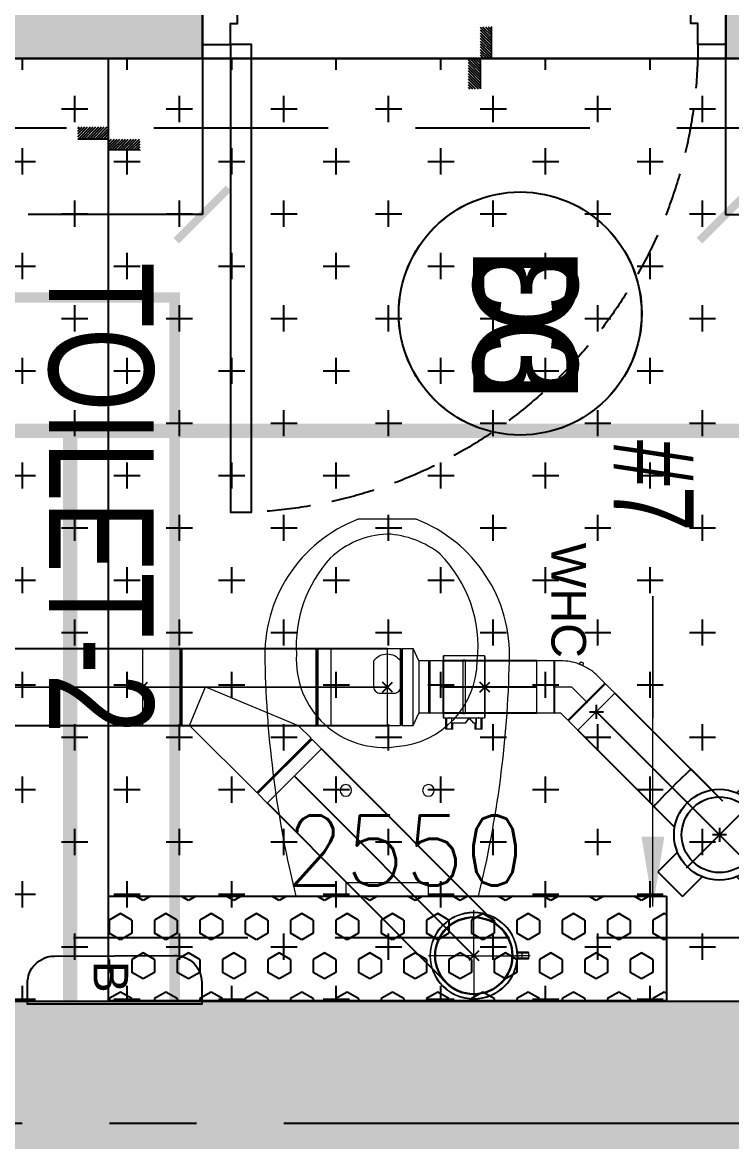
# Model space of a CAD drawing. Header units: millimetres. Extents: x -414464 to 1686, y -90036 to 108605.
# Drawn here: x -109863 to -108847, y -87336 to -85733 of the extents above; entities that cross this region are included whole.
import ezdxf
from ezdxf.enums import TextEntityAlignment as Align
from ezdxf.lldxf.tags import DXFTag

# ---------------------------------------------------------------- set-up
doc = ezdxf.new("R2010")
doc.units = ezdxf.units.MM
doc.header["$LTSCALE"] = 1000
doc.header["$MEASUREMENT"] = 0
for name, pattern in [('$1$AUDIT_D_120904163729-0', [0]), ('$36$HIDDEN', [0.375, 0.25, -0.125]), ('3BHK-A$1$AUDIT_D_120904163729-0', [0]), ('3BHK-A$1$HIDDEN', [0.375, 0.25, -0.125]), ('AUDIT_D_120904163729-0', [0]), ('T8(T9 IS SIMILAR) - DIMENSION & TEXTING$1$AUDIT_D_120904163729-0', [0]), ('T8(T9 IS SIMILAR) - DIMENSION & TEXTING$1$CENTERX2', [101.6, 63.5, -12.7, 12.7, -12.7]), ('T8(T9 IS SIMILAR) - DIMENSION & TEXTING$1$HIDDEN', [0.375, 0.25, -0.125]), ('T8(T9 IS SIMILAR)$1$$0$HIDDEN', [0.375, 0.25, -0.125]), ('T8_REFUGE COLUMNS$1$CENTER2', [1.125, 0.75, -0.125, 0.125, -0.125])]:
    doc.linetypes.add(name, pattern=pattern)
doc.layers.get('0').update_dxf_attribs({"linetype": 'AUDIT_D_120904163729-0'})
for name, color, linetype in [('$0$A-HATCH -160', 251, '$1$AUDIT_D_120904163729-0'), ('$21$A-DIMENSIONS', 2, '$36$HIDDEN'), ('3BHK-A$1$A-DOOR-FULL', 2, 'Continuous'), ('3BHK-A$1$A-HATCH -160', 251, '3BHK-A$1$AUDIT_D_120904163729-0'), ('3BHK-A$1$a-tile drop', 3, 'Continuous'), ('3BHK-A$1$A-TOI SUNK 50MM', 8, 'Continuous'), ('3BHK-A$1$a-window-no', 125, 'Continuous'), ('3BHK-A$1$APT PLANS-typ$0$TILEDROP', 3, 'Continuous'), ('3BHK-A$1$ELEV.', 5, 'Continuous'), ('3BHK-A$1$LEDGE WALL', 5, 'Continuous'), ('a-rcc', 3, 'Continuous'), ('T8(T9 IS SIMILAR) - DIMENSION & TEXTING$1$A-DIMENSIONS', 2, 'T8(T9 IS SIMILAR) - DIMENSION & TEXTING$1$HIDDEN'), ('T8(T9 IS SIMILAR) - DIMENSION & TEXTING$1$A-PLUMBING', 7, 'T8(T9 IS SIMILAR) - DIMENSION & TEXTING$1$AUDIT_D_120904163729-0'), ('T8(T9 IS SIMILAR) - DIMENSION & TEXTING$1$a-window-no', 125, 'Continuous'), ('T8(T9 IS SIMILAR) - DIMENSION & TEXTING$1$pl-110 dia soil pipe', 1, 'Continuous'), ('T8(T9 IS SIMILAR) - DIMENSION & TEXTING$1$pl-110 dia soil pipe1', 1, 'Continuous'), ('T8(T9 IS SIMILAR) - DIMENSION & TEXTING$1$pl-75 dia waste pipe', 3, 'Continuous'), ('T8(T9 IS SIMILAR) - DIMENSION & TEXTING$1$pl-75 dia waste pipe1', 3, 'Continuous'), ('T8(T9 IS SIMILAR) - DIMENSION & TEXTING$1$PL-FITTINGS', 5, 'Continuous'), ('T8(T9 IS SIMILAR) - DIMENSION & TEXTING$1$U-TI-75MM WASTE WATER PIPE', 3, 'Continuous'), ('T8(T9 IS SIMILAR) - DIMENSION & TEXTING$1$U-TI-TEXT', 7, 'Continuous'), ('T8(T9 IS SIMILAR) - DIMENSION & TEXTING$1$U-TI-WS', 5, 'Continuous'), ('T8(T9 IS SIMILAR)$1$$6$a-beam 2', 50, 'Continuous'), ('T8(T9 IS SIMILAR)$1$S-BEAM', 20, 'T8(T9 IS SIMILAR)$1$$0$HIDDEN'), ('T8_REFUGE COLUMNS$1$A-CENTERLINE', 193, 'T8_REFUGE COLUMNS$1$CENTER2'), ('T8_REFUGE COLUMNS$1$A-RCC COLS', 3, 'Continuous'), ('T8_TYPICAL COLUMNS$1$A-RCC COLS', 3, 'Continuous')]:
    doc.layers.add(name, color=color, linetype=linetype)
for name, color, linetype, lineweight in [('3BHK-A$1$a-TOI-fixtures', 251, 'Continuous', 0), ('3BHK-A$1$A-WALL- 160', 6, 'Continuous', 30), ('T8(T9 IS SIMILAR) - DIMENSION & TEXTING$1$a-Text', 4, 'Continuous', 0), ('T8(T9 IS SIMILAR) - DIMENSION & TEXTING$1$R0-18-10-2014-T1-1st Podium Floor Plan$0$Text', 2, 'Continuous', 0), ('T8(T9 IS SIMILAR) - DIMENSION & TEXTING$1$U-TI-FIXTURE', 161, 'Continuous', 25), ('T8(T9 IS SIMILAR) - DIMENSION & TEXTING$1$U-TI-WS-HOT', 1, 'T8(T9 IS SIMILAR) - DIMENSION & TEXTING$1$DASHDOT', 30), ('T8(T9 IS SIMILAR)$1$D&W', 8, 'Continuous', 25)]:
    doc.layers.add(name, color=color, linetype=linetype, lineweight=lineweight)
doc.layers.add('T8(T9 IS SIMILAR) - DIMENSION & TEXTING$1$GEB-BEZUG', color=2, linetype='Continuous', lineweight=25, true_color=0xffff00)
doc.layers.add('T8_REFUGE COLUMNS$1$COL-HATCH', color=7, linetype='Continuous', lineweight=25, true_color=0xa3a3a3)
doc.styles.add('3BHK-A$1$LODHA STANDERD', font='sanss___.ttf')
doc.styles.add('T8(T9 IS SIMILAR) - DIMENSION & TEXTING$1$arial', font='sanss___.ttf')
doc.styles.add('T8(T9 IS SIMILAR) - DIMENSION & TEXTING$1$ARIAL ARROW', font='swisscl.ttf')
doc.styles.add('T8(T9 IS SIMILAR) - DIMENSION & TEXTING$1$LODHA STANDERD', font='sanss___.ttf')
doc.styles.add('T8(T9 IS SIMILAR) - DIMENSION & TEXTING$1$Romans 1', font='romans.shx', dxfattribs={"height": 100})
doc.styles.add('T8(T9 IS SIMILAR) - DIMENSION & TEXTING$1$Tahoma', font='tahoma.ttf')
tags = doc.linetypes.add('T8(T9 IS SIMILAR) - DIMENSION & TEXTING$1$DASHDOT', pattern=[1, 0.5, -0.25, 0, -0.25]).pattern_tags.tags
tags[10:11] = [DXFTag(74, 4), DXFTag(75, 0), DXFTag(340, '0'), DXFTag(46, 1.0), DXFTag(50, 0.0), DXFTag(44, 0.0), DXFTag(45, 0.0)]
tags[8:9] = [DXFTag(74, 4), DXFTag(75, 0), DXFTag(340, '0'), DXFTag(46, 1.0), DXFTag(50, 0.0), DXFTag(44, 0.0), DXFTag(45, 0.0)]
tags[6:7] = [DXFTag(74, 4), DXFTag(75, 0), DXFTag(340, '0'), DXFTag(46, 1.0), DXFTag(50, 0.0), DXFTag(44, 0.0), DXFTag(45, 0.0)]
tags[4:5] = [DXFTag(74, 4), DXFTag(75, 0), DXFTag(340, '0'), DXFTag(46, 1.0), DXFTag(50, 0.0), DXFTag(44, 0.0), DXFTag(45, 0.0)]
doc.dimstyles.new('T8(T9 IS SIMILAR) - DIMENSION & TEXTING$1$ALPINE S', dxfattribs={"dimscale": 0, "dimtxt": 100, "dimasz": 75, "dimexe": 0, "dimexo": 0, "dimgap": 75, "dimtad": 1, "dimdec": 0, "dimzin": 0, "dimdsep": 46, "dimtxsty": 'T8(T9 IS SIMILAR) - DIMENSION & TEXTING$1$Romans 1', "dimblk": 'T8(T9 IS SIMILAR) - DIMENSION & TEXTING$1$_ArchTick', "dimcen": 0.09, "dimclrd": 256, "dimclre": 256, "dimclrt": 7, "dimadec": 0, "dimazin": 0, "dimtfac": 1, "dimtdec": 0, "dimtofl": 0, "dimtmove": 1, "dimatfit": 0, "dimldrblk": 'T8(T9 IS SIMILAR) - DIMENSION & TEXTING$1$_Open90', "dimfxl": 1, "dimtolj": 1, "dimtzin": 0, "dimarcsym": 0})
doc.dimstyles.new('T8(T9 IS SIMILAR) - DIMENSION & TEXTING$1$SAMATA STD', dxfattribs={"dimtxt": 100, "dimasz": 50, "dimexe": 50, "dimexo": 50, "dimgap": 10, "dimtad": 0, "dimdec": 0, "dimrnd": 5, "dimzin": 0, "dimdsep": 46, "dimtxsty": 'T8(T9 IS SIMILAR) - DIMENSION & TEXTING$1$Tahoma', "dimblk": 'T8(T9 IS SIMILAR) - DIMENSION & TEXTING$1$_Origin2', "dimcen": -50, "dimdle": 50, "dimclrd": 7, "dimclre": 7, "dimclrt": 7, "dimadec": 0, "dimazin": 0, "dimtfac": 1, "dimtdec": 0, "dimtmove": 1, "dimatfit": 3, "dimfxl": 150, "dimtfill": 1, "dimtolj": 1, "dimtzin": 0, "dimlwd": -1, "dimlwe": -1, "dimarcsym": 0})

# ---------------------------------------------------------------- blocks, each defined once
blk = doc.blocks.new('T8_REFUGE COLUMNS')
at = {"layer": 'T8_REFUGE COLUMNS$1$COL-HATCH', "linetype": 'ByBlock'}
h = blk.add_hatch(color=256, dxfattribs=at)
h.dxf.hatch_style = 1
h.paths.add_polyline_path([(1227712.1, -5718799.9), (1227362.1, -5718799.9), (1227362.1, -5709299.9), (1227712.1, -5709299.9)])
at = {"layer": 'T8_REFUGE COLUMNS$1$A-CENTERLINE'}
blk.add_line((1227537.1, -5720797.2), (1227537.1, -5702690.8), dxfattribs=at)
at = {"layer": 'T8_REFUGE COLUMNS$1$A-RCC COLS', "linetype": 'ByBlock'}
blk.add_lwpolyline([(1227712.1, -5718799.9), (1227362.1, -5718799.9), (1227362.1, -5709299.9), (1227712.1, -5709299.9)], close=True, dxfattribs=at)
blk = doc.blocks.new('T8_TYPICAL COLUMNS')
at = {"layer": 'T8_TYPICAL COLUMNS$1$A-RCC COLS', "linetype": 'ByBlock'}
blk.add_blockref('T8_REFUGE COLUMNS', (0, 0), dxfattribs=at)
blk = doc.blocks.new('*U2752')
for points in [[(-710, 0), (-670, 0), (-670, 30), (-660, 30), (-660, 80), (-710, 80)], [(40, 0), (0, 0), (0, 30), (-10, 30), (-10, 80), (40, 80)], [(0, 0), (0, -670), (-30, -670), (-30, 0)]]:
    blk.add_lwpolyline(points, close=True)
at = {"color": 0, "linetype": 'ByBlock', "ltscale": 0.25}
blk.add_arc((1, 0.4), 671, 180.0347, 267.627, dxfattribs=at)
blk = doc.blocks.new('3BHK-A$1$WINDOW TAG')
at = {"layer": '3BHK-A$1$a-window-no'}
blk.add_circle((0, 0), 174.1, dxfattribs=at)
at = {"layer": '3BHK-A$1$a-window-no', "style": '3BHK-A$1$LODHA STANDERD'}
blk.add_attdef('WINDOW', text='', height=150, dxfattribs=at).set_placement((11.3, 2.8), align=Align.MIDDLE_CENTER)
blk = doc.blocks.new('3BHK-A$1$EWC 1-flat-3')
at = {"layer": '3BHK-A$1$a-TOI-fixtures', "ltscale": 1.5}
blk.add_line((130.9, 0), (-130.9, 0), dxfattribs=at)
for points in [[(-130.9, 0, -0.055103), (-175.3, 336.2, -0.321827), (-41.6, 540), (41.6, 540, -0.321827), (175.3, 336.2, -0.055103), (130.9, 0, -27.681239)], [(-13.2, 214.3, -0.391448), (-129.3, 337.7, -0.224585), (-76.1, 489.9, -0.160675), (0, 518.7, -0.183016), (81.6, 484.1, -0.201424), (130, 346.4, -0.474507), (-13.2, 214.3, -2.927417)], [(-9.5, 290.2), (9.5, 290.2, 0.414214), (18.9, 299.7), (18.9, 337.6, 0.5), (-18.9, 337.6), (-18.9, 299.7, 0.414214), (-9.5, 290.2, 0.530498)]]:
    blk.add_lwpolyline(points, format="xyb", dxfattribs=at)
at = {"layer": '3BHK-A$1$a-TOI-fixtures'}
blk.add_lwpolyline([(-59.2, 0), (-59.2, 18.9), (59.2, 18.9), (59.2, 0)], close=True, dxfattribs=at)
at = {"layer": '3BHK-A$1$a-TOI-fixtures', "ltscale": 1.5}
for centre in [(-59.2, 151.6), (59.2, 151.6)]:
    blk.add_circle(centre, 8.31, dxfattribs=at)
blk = doc.blocks.new('3BHK-A$1$TILE DROP -x')
at = {"layer": '3BHK-A$1$APT PLANS-typ$0$TILEDROP'}
h = blk.add_hatch(dxfattribs=at)
h.set_pattern_fill('ACET-2D-ANSI31', color=8, scale=90, angle=90, style=0)
h.set_pattern_definition([(135, (-851695.914, 5365039.183), (-7.954951288, -7.954951288), [])])
h.paths.add_polyline_path([(-58323.9, -19205.9), (-58323.9, -19023.7), (-58261.5, -19023.7), (-58261.5, -19205.9)])
edge = h.paths.add_edge_path()
edge.add_line((-58323.9, -19381.2), (-58393.7, -19381.2))
edge.add_line((-58323.9, -19205.9), (-58323.9, -19381.2))
edge.add_line((-58393.1, -19205.9), (-58323.9, -19205.9))
edge.add_line((-58393.1, -19381.2), (-58393.1, -19205.9))
at = {"layer": '3BHK-A$1$APT PLANS-typ$0$TILEDROP', "color": 1}
blk.add_line((-58153.9, -19205.9), (-58434, -19205.9), dxfattribs=at)
at = {"layer": '3BHK-A$1$APT PLANS-typ$0$TILEDROP', "color": 20, "const_width": 10}
for points in [[(-58261.5, -19205.9), (-58261.5, -19023.7)], [(-58323.9, -19381.2), (-58323.9, -19205.9)], [(-58323.9, -19205.9), (-58261.5, -19205.9)]]:
    blk.add_lwpolyline(points, dxfattribs=at)
blk = doc.blocks.new('3BHK-A')
at = {"layer": '3BHK-A$1$A-HATCH -160', "linetype": 'ByBlock'}
h = blk.add_hatch(dxfattribs=at)
h.set_pattern_fill('ZIGZAG', color=256, scale=250)
h.set_pattern_definition([(9e-15, (1e-08, 0), (31.25, 31.25), [31.25, -31.25]), (90, (31.25, 0), (-31.25, 31.25), [31.25, -31.25])])
h.paths.add_polyline_path([(1185182.8, -5714749.5), (1186532.7, -5714749.5), (1186532.7, -5714149.5), (1186632.7, -5714149.5), (1186632.7, -5714749.5), (1188712.7, -5714749.5), (1188712.7, -5714049.5), (1189032.5, -5714049.5), (1189032.5, -5714149.5), (1188812.7, -5714149.5), (1188812.7, -5715449.5), (1189032.5, -5715449.5), (1189032.5, -5715549.5), (1188712.7, -5715549.5), (1188712.7, -5714849.5), (1186632.7, -5714849.5), (1186632.7, -5715664.5), (1186532.7, -5715664.5), (1186532.7, -5714849.5), (1185182.8, -5714849.5)])
h.paths.add_polyline_path([(1185182.8, -5713249.5), (1185782.7, -5713249.5), (1185782.7, -5713149.5), (1185182.8, -5713149.5)])
h.paths.add_polyline_path([(1186532.7, -5710699.5), (1186632.7, -5710699.5), (1186632.7, -5713249.5), (1186532.7, -5713249.5)])
h.paths.add_polyline_path([(1186532.7, -5717399.5), (1186632.7, -5717399.5), (1186632.7, -5716414.5), (1186532.7, -5716414.5)])
h.paths.add_polyline_path([(1194902.2, -5715375), (1194082.3, -5715375), (1194082.3, -5715475), (1194902.2, -5715475)])
h.paths.add_polyline_path([(1195782.2, -5715375), (1196682.2, -5715375), (1196682.2, -5715475), (1195782.2, -5715475)])
h.paths.add_polyline_path([(1194132.5, -5714149.9), (1196532.4, -5714149.9), (1196532.4, -5714049.9), (1194132.5, -5714049.9)])
h.paths.add_polyline_path([(1197432.4, -5711800.2), (1197532.4, -5711800.2), (1197532.4, -5714149.9), (1197432.4, -5714149.9)])
h.paths.add_polyline_path([(1198282.4, -5714149.9), (1198958.7, -5714149.9), (1198958.7, -5714049.9), (1198282.4, -5714049.9)])
h.paths.add_polyline_path([(1196871.9, -5720208.6), (1196082.2, -5720209.7), (1196082.3, -5720109.7), (1196082.2, -5720109.7), (1196182.2, -5720109.7), (1196871.9, -5720108.6)])
h.paths.add_polyline_path([(1193397.2, -5709939.9), (1193882.3, -5709939.6), (1193882.3, -5710040.1), (1193397.3, -5710040.1)])
h.paths.add_polyline_path([(1186632.7, -5708554.7), (1187192.3, -5708554.8), (1187192.3, -5708654.7), (1186632.7, -5708654.7)])
h.paths.add_polyline_path([(1194182.3, -5715724), (1194082.3, -5715724), (1194082.3, -5715474), (1194182.3, -5715474)])
at = {"layer": '3BHK-A$1$A-TOI SUNK 50MM'}
h = blk.add_hatch(dxfattribs=at)
h.set_pattern_fill('CROSS', color=256, scale=300, style=0)
h.set_pattern_definition([(9e-15, (-0.65, 1286.84), (75, 75), [37.5, -112.5]), (90, (18.1, 1268.09), (-75, 75), [37.5, -112.5])])
h.paths.add_polyline_path([(1186532.7, -5713148.5), (1185182.4, -5713148.5), (1185182.4, -5710698.5), (1186532.7, -5710698.5)])
h.paths.add_polyline_path([(1185182.4, -5714848.6), (1186532.7, -5714848.6), (1186532.7, -5717398.5), (1185182.4, -5717398.5)])
at = {"layer": '3BHK-A$1$LEDGE WALL'}
h = blk.add_hatch(dxfattribs=at)
h.set_pattern_fill('HEX', color=8, scale=150, angle=180)
h.set_pattern_definition([(180, (1e-08, -100), (-4e-15, -32.47595264), [18.75, -37.5]), (300, (1e-08, -100), (28.125, 16.23797632), [18.75, -37.5]), (240, (-18.75, -100), (28.125, -16.23797632), [18.75, -37.5])])
h.paths.add_polyline_path([(1185332.8, -5715748.5), (1185182.8, -5715748.5), (1185182.8, -5716548.5), (1185332.8, -5716548.5)])
at = {"layer": '3BHK-A$1$A-TOI SUNK 50MM'}
blk.add_line((1186532.7, -5716413.5, 0), (1186532.7, -5715663.5, 0), dxfattribs=at)
at = {"layer": '3BHK-A$1$A-TOI SUNK 50MM', "elevation": 0}
blk.add_lwpolyline([(1185182.4, -5714848.6), (1186532.7, -5714848.6), (1186532.7, -5717398.5), (1185182.4, -5717398.5)], close=True, dxfattribs=at)
at = {"layer": '3BHK-A$1$A-WALL- 160', "linetype": 'ByBlock'}
for p, q in [((1186532.7, -5714848.5, 0), (1186532.7, -5715663.5, 0)), ((1186632.7, -5715663.5, 0), (1186532.7, -5715663.5, 0)), ((1186632.7, -5716413.5, 0), (1186532.7, -5716413.5, 0)), ((1186532.7, -5716413.5, 0), (1186532.7, -5717398.5, 0))]:
    blk.add_line(p, q, dxfattribs=at)
at = {"layer": '3BHK-A$1$ELEV.'}
blk.add_line((1185182.4, -5716548.5, 0), (1186532.7, -5716548.5, 0), dxfattribs=at)
at = {"layer": '3BHK-A$1$LEDGE WALL', "elevation": 0}
blk.add_lwpolyline([(1185332.8, -5715748.5), (1185182.8, -5715748.5), (1185182.8, -5716548.5), (1185332.8, -5716548.5)], close=True, dxfattribs=at)
at = {"layer": '3BHK-A$1$A-DOOR-FULL', "linetype": '3BHK-A$1$HIDDEN', "rotation": 270}
blk.add_blockref('*U2752', (1186552.7, -5716373.5, 0), dxfattribs=at)
at = {"layer": '3BHK-A$1$a-tile drop', "xscale": -0.25, "yscale": 0.25, "zscale": 0.25, "rotation": 270}
blk.add_blockref('3BHK-A$1$TILE DROP -x', (1191334.2, -5701434, 0), dxfattribs=at)
at = {"layer": '3BHK-A$1$a-tile drop', "xscale": -0.25, "yscale": 0.25, "zscale": 0.25}
blk.add_blockref('3BHK-A$1$TILE DROP -x', (1171836.5, -5711747.1, 0), dxfattribs=at)
at = {"layer": '3BHK-A$1$a-TOI-fixtures', "extrusion": (0, 0, -1), "xscale": -0.9999999999999998, "zscale": -0.9999999999999998, "rotation": 90}
blk.add_blockref('3BHK-A$1$EWC 1-flat-3', (-1185332.8, -5716149, 0), dxfattribs=at)
at = {"layer": '3BHK-A$1$a-window-no'}
ref = blk.add_blockref('3BHK-A$1$WINDOW TAG', (1186167.5, -5715958.1, 0), dxfattribs=dict(at, xscale=-1))
ref.add_attrib('WINDOW', 'D3', dxfattribs={"height": 150, "style": '3BHK-A$1$LODHA STANDERD', "width": 0.8}).set_placement((1186148.1, -5715950.6, 0), align=Align.MIDDLE_CENTER)
blk = doc.blocks.new('T8(T9 IS SIMILAR) - DIMENSION & TEXTING$1$WINDOW TAG')
at = {"layer": 'T8(T9 IS SIMILAR) - DIMENSION & TEXTING$1$a-window-no'}
blk.add_circle((0, 0), 174.1, dxfattribs=at)
at = {"layer": 'T8(T9 IS SIMILAR) - DIMENSION & TEXTING$1$a-window-no', "style": 'T8(T9 IS SIMILAR) - DIMENSION & TEXTING$1$LODHA STANDERD'}
blk.add_attdef('WINDOW', text='', height=150, dxfattribs=at).set_placement((11.3, 2.8), align=Align.MIDDLE_CENTER)
blk = doc.blocks.new('T8(T9 IS SIMILAR) - DIMENSION & TEXTING$1$_ArchTick')
at = {"color": 0, "linetype": 'ByBlock', "const_width": 0.15}
blk.add_lwpolyline([(-0.5, -0.5), (0.5, 0.5)], dxfattribs=at)
blk = doc.blocks.new('*D1454')
at = {"layer": 'T8(T9 IS SIMILAR) - DIMENSION & TEXTING$1$A-DIMENSIONS', "linetype": 'T8(T9 IS SIMILAR) - DIMENSION & TEXTING$1$HIDDEN', "lineweight": -2, "transparency": 16777216}
for p, q in [((1226011.9, -5714848.7), (1226235.3, -5714848.7)), ((1226011.9, -5715663.7), (1226235.3, -5715663.7))]:
    blk.add_line(p, q, dxfattribs=at)
at = {"layer": 'T8(T9 IS SIMILAR) - DIMENSION & TEXTING$1$A-DIMENSIONS', "lineweight": -2, "transparency": 16777216}
blk.add_line((1226235.3, -5715663.7), (1226235.3, -5714848.7), dxfattribs=at)
at = {"layer": 'T8(T9 IS SIMILAR) - DIMENSION & TEXTING$1$A-DIMENSIONS', "linetype": 'ByBlock', "lineweight": -2, "transparency": 16777216, "xscale": 75, "yscale": 75, "zscale": 75}
for p, rotation in [((1226235.3, -5714848.7), 90), ((1226235.3, -5715663.7), 270)]:
    blk.add_blockref('T8(T9 IS SIMILAR) - DIMENSION & TEXTING$1$_ArchTick', p, dxfattribs=dict(at, rotation=rotation))
at = {"layer": 'T8(T9 IS SIMILAR) - DIMENSION & TEXTING$1$A-DIMENSIONS', "color": 7, "linetype": 'ByBlock', "transparency": 16777216, "insert": (1226110.3, -5715256.2), "char_height": 100, "attachment_point": 5, "rotation": 90, "style": 'T8(T9 IS SIMILAR) - DIMENSION & TEXTING$1$Romans 1'}
blk.add_mtext('\\A1;815', dxfattribs=at)
blk = doc.blocks.new('T8(T9 IS SIMILAR) - DIMENSION & TEXTING$1$_Open90')
at = {"color": 0, "linetype": 'ByBlock', "lineweight": -2}
for p, q in [((-0.5, 0.5), (0, 0)), ((0, 0), (-1, 0)), ((0, 0), (-0.5, -0.5))]:
    blk.add_line(p, q, dxfattribs=at)
blk = doc.blocks.new('*D1456')
at = {"layer": 'T8(T9 IS SIMILAR) - DIMENSION & TEXTING$1$A-DIMENSIONS', "linetype": 'T8(T9 IS SIMILAR) - DIMENSION & TEXTING$1$HIDDEN', "lineweight": -2, "transparency": 16777216}
for p, q in [((1227016, -5714848.7), (1227271.4, -5714848.7)), ((1227061.8, -5717398.7), (1227271.4, -5717398.7))]:
    blk.add_line(p, q, dxfattribs=at)
at = {"layer": 'T8(T9 IS SIMILAR) - DIMENSION & TEXTING$1$A-DIMENSIONS', "lineweight": -2, "transparency": 16777216}
blk.add_line((1227271.4, -5714848.7), (1227271.4, -5717398.7), dxfattribs=at)
at = {"layer": 'T8(T9 IS SIMILAR) - DIMENSION & TEXTING$1$A-DIMENSIONS', "linetype": 'ByBlock', "lineweight": -2, "transparency": 16777216, "xscale": 75, "yscale": 75, "zscale": 75}
for p, rotation in [((1227271.4, -5714848.7), 90), ((1227271.4, -5717398.7), 270)]:
    blk.add_blockref('T8(T9 IS SIMILAR) - DIMENSION & TEXTING$1$_ArchTick', p, dxfattribs=dict(at, rotation=rotation))
at = {"layer": 'T8(T9 IS SIMILAR) - DIMENSION & TEXTING$1$A-DIMENSIONS', "color": 7, "linetype": 'ByBlock', "transparency": 16777216, "insert": (1227146.4, -5716123.7), "char_height": 100, "attachment_point": 5, "rotation": 90, "style": 'T8(T9 IS SIMILAR) - DIMENSION & TEXTING$1$Romans 1'}
blk.add_mtext('\\A1;2550', dxfattribs=at)
blk = doc.blocks.new('*D1459')
at = {"layer": 'T8(T9 IS SIMILAR) - DIMENSION & TEXTING$1$A-DIMENSIONS', "linetype": 'T8(T9 IS SIMILAR) - DIMENSION & TEXTING$1$HIDDEN', "lineweight": -2, "transparency": 16777216}
for p, q in [((1226011.9, -5716413.7), (1226235.3, -5716413.7)), ((1226011.9, -5717398.7), (1226235.3, -5717398.7))]:
    blk.add_line(p, q, dxfattribs=at)
at = {"layer": 'T8(T9 IS SIMILAR) - DIMENSION & TEXTING$1$A-DIMENSIONS', "lineweight": -2, "transparency": 16777216}
blk.add_line((1226235.3, -5716413.7), (1226235.3, -5717398.7), dxfattribs=at)
at = {"layer": 'T8(T9 IS SIMILAR) - DIMENSION & TEXTING$1$A-DIMENSIONS', "linetype": 'ByBlock', "lineweight": -2, "transparency": 16777216, "xscale": 75, "yscale": 75, "zscale": 75}
for p, rotation in [((1226235.3, -5716413.7), 90), ((1226235.3, -5717398.7), 270)]:
    blk.add_blockref('T8(T9 IS SIMILAR) - DIMENSION & TEXTING$1$_ArchTick', p, dxfattribs=dict(at, rotation=rotation))
at = {"layer": 'T8(T9 IS SIMILAR) - DIMENSION & TEXTING$1$A-DIMENSIONS', "color": 7, "linetype": 'ByBlock', "transparency": 16777216, "insert": (1226110.3, -5716906.2), "char_height": 100, "attachment_point": 5, "rotation": 90, "style": 'T8(T9 IS SIMILAR) - DIMENSION & TEXTING$1$Romans 1'}
blk.add_mtext('\\A1;985', dxfattribs=at)
blk = doc.blocks.new('T8(T9 IS SIMILAR) - DIMENSION & TEXTING$1$Einfügepunkt')
at = {"layer": 'T8(T9 IS SIMILAR) - DIMENSION & TEXTING$1$GEB-BEZUG'}
for p, q in [((-7.1, -7.1), (7.1, 7.1)), ((-7.1, 7.1), (7.1, -7.1))]:
    blk.add_line(p, q, dxfattribs=at)
blk = doc.blocks.new('T8(T9 IS SIMILAR) - DIMENSION & TEXTING$1$388.001.00.1_G')
at = {"layer": 'T8(T9 IS SIMILAR) - DIMENSION & TEXTING$1$U-TI-75MM WASTE WATER PIPE', "ltscale": 5}
for p, q in [((-25.1, 60.1), (-25.1, 100)), ((-25.1, 100), (25.1, 100)), ((25.1, 60.1), (25.1, 100)), ((0, 0), (0, 67.6)), ((-60.1, 25.1), (-100, 25.1)), ((-100, -25.1), (-100, 25.1)), ((60.1, 25.1), (100, 25.1)), ((100, -25.1), (100, 25.1)), ((0, 0), (-67.6, 0)), ((0, 0), (0, 2.5)), ((0, 0), (0, -67.6)), ((0, 0), (67.6, 0)), ((0, 0), (-2.5, 0)), ((0, 0), (0, -2.5)), ((0, 0), (2.5, 0)), ((-60.1, -25.1), (-100, -25.1)), ((60.1, -25.1), (100, -25.1)), ((-37.7, -53.1), (-37.7, -95)), ((37.7, -53.1), (37.7, -95))]:
    blk.add_line(p, q, dxfattribs=at)
for radius in [65.1, 54.2]:
    blk.add_circle((0, 0), radius, dxfattribs=at)
blk.add_ellipse((0, -95), major_axis=(37.7, 0), ratio=0.026177, start_param=3.141593, end_param=6.283185, dxfattribs=at)
blk.add_blockref('T8(T9 IS SIMILAR) - DIMENSION & TEXTING$1$Einfügepunkt', (0, 0), dxfattribs=at)
blk = doc.blocks.new('T8(T9 IS SIMILAR) - DIMENSION & TEXTING$1$367.771.16.1_L')
at = {"lineweight": 13, "ltscale": 25}
for p, q in [((0, 81), (0, 78.5)), ((-5.2, 78.5), (-5.2, 62.3)), ((-5.2, 78.5), (5.2, 78.5)), ((-3.7, 78.5), (-3.7, 62.4)), ((3.8, 69.5), (-3.7, 69.5)), ((-3.7, 69.5), (-3.7, 62.4)), ((0, 78.5), (0, 62.3)), ((0, 0), (0, 65)), ((3.7, 78.5), (3.7, 62.4)), ((3.8, 62.4), (3.8, 69.5)), ((5.2, 78.5), (5.2, 62.3)), ((0, 62.3), (0, 59.8)), ((0, 0), (-65, 0)), ((0, 0), (0, -65)), ((0, 0), (65, 0))]:
    blk.add_line(p, q, dxfattribs=at)
for radius in [62.5, 61.8, 56, 55]:
    blk.add_circle((0, 0), radius, dxfattribs=at)
blk.add_blockref('T8(T9 IS SIMILAR) - DIMENSION & TEXTING$1$Einfügepunkt', (0, 0), dxfattribs=at)
blk = doc.blocks.new('T8(T9 IS SIMILAR) - DIMENSION & TEXTING$1$367.135.16.1_A')
at = {"lineweight": 13, "ltscale": 25}
for p, q in [((-55, 251.1), (-55, 270)), ((-55, 270), (55, 270)), ((55, 251.1), (55, 270)), ((-166.2, 178.4), (-88.4, 256.2)), ((-75, 242.8), (-152.8, 165)), ((-151.3, 163.5), (-73.5, 241.3)), ((-75, 241.3), (-151.3, 165)), ((-88.4, 256.2), (-75, 242.8)), ((-75, 241.3), (-75, 242.8)), ((-75, 241.3), (-73.5, 241.3)), ((-73.5, 241.3), (-55, 222.8)), ((-53.9, 250), (-55, 251.1)), ((55, 251.1), (-55, 251.1)), ((-53.9, 250), (-55, 248.9)), ((-55, 222.8), (-55, 248.9)), ((-55, 248.9), (55, 248.9)), ((53.9, 250), (-53.9, 250)), ((53.9, 250), (55, 251.1)), ((53.9, 250), (55, 248.9)), ((55, 56.1), (55, 248.9)), ((0, 90), (-55, 222.8)), ((-166.2, 178.4), (-152.8, 165)), ((-151.3, 165), (-152.8, 165)), ((-151.3, 165), (-151.3, 163.5)), ((-151.3, 163.5), (-55, 67.2)), ((-55, 67.2), (0, 90)), ((-55, 56.1), (-55, 67.2)), ((-53.9, 55), (-55, 56.1)), ((55, 56.1), (-55, 56.1)), ((-53.9, 55), (-55, 53.9)), ((-55, 0), (-55, 53.9)), ((-55, 53.9), (55, 53.9)), ((-53.9, 55), (53.9, 55)), ((53.9, 55), (55, 56.1)), ((53.9, 55), (55, 53.9)), ((55, 0), (55, 53.9)), ((-55, 0), (55, 0))]:
    blk.add_line(p, q, dxfattribs=at)
blk.add_blockref('T8(T9 IS SIMILAR) - DIMENSION & TEXTING$1$Einfügepunkt', (0, 0), dxfattribs=at)
blk = doc.blocks.new('T8(T9 IS SIMILAR) - DIMENSION & TEXTING$1$367.576.16.1_L')
at = {"lineweight": 13, "ltscale": 25}
for p, q in [((-37.5, 80), (-37.5, 60.75)), ((-37.5, 80), (37.5, 80)), ((37.5, 80), (37.5, 60.75)), ((-36.75, 60), (-37.5, 60.75)), ((37.5, 60.75), (-37.5, 60.75)), ((-36.75, 60), (-37.5, 59.25)), ((-37.5, 59.25), (-37.5, 45)), ((-37.5, 59.25), (37.5, 59.25)), ((36.75, 60), (-36.75, 60)), ((36.75, 60), (37.5, 60.75)), ((36.75, 60), (37.5, 59.25)), ((37.5, 59.25), (37.5, 45)), ((-55, 37), (-37.5, 45)), ((-55, 21.1), (-55, 37)), ((-55, 37), (55, 37)), ((37.5, 45), (-37.5, 45)), ((37.5, 45), (55, 37)), ((55, 21.1), (55, 37)), ((-53.9, 20), (-55, 21.1)), ((55, 21.1), (-55, 21.1)), ((-53.9, 20), (-55, 18.9)), ((-55, 0), (-55, 18.9)), ((-55, 18.9), (55, 18.9)), ((53.9, 20), (-53.9, 20)), ((53.9, 20), (55, 21.1)), ((53.9, 20), (55, 18.9)), ((55, 0), (55, 18.9)), ((-55, 0), (55, 0))]:
    blk.add_line(p, q, dxfattribs=at)
blk.add_blockref('T8(T9 IS SIMILAR) - DIMENSION & TEXTING$1$Einfügepunkt', (0, 0), dxfattribs=at)
blk = doc.blocks.new('T8(T9 IS SIMILAR) - DIMENSION & TEXTING$1$365.045.16.1_A')
at = {"lineweight": 13, "ltscale": 25}
for p, q in [((-61.9, 8.8), (-8.8, 61.9)), ((8.3, 44.7), (-8.8, 61.9)), ((8.3, 44.7), (-44.7, -8.3)), ((-43.7, -9.4), (9.4, 43.7)), ((8.3, 43.7), (-43.7, -8.3)), ((8.3, 43.7), (8.3, 44.7)), ((8.3, 43.7), (9.4, 43.7)), ((15.5, 37.5), (9.4, 43.7)), ((-17.1, 17.1), (-18.9, 18.9)), ((0, 0), (-17.1, 17.1)), ((34.7, 16.5), (30.6, 16)), ((34.7, 16.5), (36.3, 12.9)), ((-44.7, -8.3), (-61.9, 8.8)), ((-9.2, 9.2), (-11, 11)), ((0, -15.5), (0, 0)), ((36.3, 12.9), (32.9, 10.3)), ((-43.7, -8.3), (-44.7, -8.3)), ((-43.7, -8.3), (-43.7, -9.4)), ((-37.5, -15.5), (-43.7, -9.4)), ((-37.5, -29.3), (-37.5, -15.5)), ((0, -29.3), (0, -15.5)), ((37.5, -29.3), (37.5, -15.5)), ((-36.7, -30), (-37.5, -29.3)), ((37.5, -29.3), (-37.5, -29.3)), ((-36.7, -30), (-37.5, -30.7)), ((-37.5, -50), (-37.5, -30.7)), ((-37.5, -30.7), (37.5, -30.7)), ((-36.7, -30), (36.8, -30)), ((0, -31.8), (0, -29.3)), ((36.8, -30), (37.5, -29.3)), ((36.8, -30), (37.5, -30.7)), ((37.5, -50), (37.5, -30.7)), ((0, -50), (0, -47.5)), ((-37.5, -50), (37.5, -50)), ((0, -50), (-2.5, -50)), ((0, -50), (0, -52.5)), ((0, -50), (2.5, -50))]:
    blk.add_line(p, q, dxfattribs=at)
for start, end in [(24.8604, 45), (0, 20.1396)]:
    blk.add_arc((-37.5, -15.5), 75, start, end, dxfattribs=at)
blk.add_open_spline([(32.9, 10.3), (32.9, 10.3), (32.9, 10.3), (32.8, 10.5), (32.8, 10.6), (32.6, 11), (32.4, 11.3), (32.2, 11.9), (32.1, 12.1), (31.9, 12.6), (31.8, 12.8), (31.6, 13.2), (31.6, 13.4), (31.4, 13.8), (31.3, 14), (31.1, 14.6), (31, 14.9), (30.8, 15.4), (30.7, 15.6), (30.6, 15.9), (30.6, 16), (30.6, 16)], degree=3, knots=[-0.9758327, -0.9758327, -0.9758327, -0.9758327, -0.8930469, -0.8930469, -0.7796093, -0.7796093, -0.6561479, -0.6561479, -0.5667077, -0.5667077, -0.5007206, -0.5007206, -0.4380575, -0.4380575, -0.3616519, -0.3616519, -0.247098, -0.247098, -0.1245121, -0.1245121, 0, 0, 0, 0], dxfattribs=at)
blk.add_blockref('T8(T9 IS SIMILAR) - DIMENSION & TEXTING$1$Einfügepunkt', (0, -50), dxfattribs=at)
blk = doc.blocks.new('T8(T9 IS SIMILAR) - DIMENSION & TEXTING$1$365.771.16.1_A')
at = {"lineweight": 13, "ltscale": 25}
for p, q in [((-60.5, 56.2), (-44.5, 56.2)), ((-60.5, 45.8), (-60.5, 56.2)), ((-60.5, 54.7), (-44.5, 54.7)), ((-43.8, 60), (-44.5, 59.3)), ((-44.5, 56.2), (-44.5, 59.3)), ((44.5, 59.3), (-44.5, 59.3)), ((-44.5, 47.3), (-44.5, 54.7)), ((43.8, 60), (-43.8, 60)), ((-37.5, 31.7), (-37.5, 60)), ((0, 60), (0, 62.5)), ((0, 60), (0, 57.5)), ((0, 30.8), (0, 57.5)), ((37.5, 31.7), (37.5, 60)), ((43.8, 60), (44.5, 59.3)), ((44.5, 0.7), (44.5, 59.3)), ((-60.5, 47.3), (-44.5, 47.3)), ((-60.5, 45.8), (-51.5, 45.8)), ((-51.5, 47.4), (-44.3, 47.4)), ((-51.5, 28.4), (-51.5, 47.4)), ((-44.3, 47.4), (-44.3, 22.4)), ((-51.5, 28.3), (-51.5, 28.4)), ((-44.5, 22.4), (-51.5, 28.3)), ((-44.5, 22.4), (-51.5, 16.6)), ((-51.5, 16.5), (-51.5, 16.6)), ((-51.5, 12.6), (-51.5, 16.5)), ((-44.5, 22.4), (-44.3, 22.4)), ((-44.3, 22.4), (-44.3, 12.6)), ((-38.5, 28.3), (-38.5, 31.7)), ((38.5, 31.7), (-38.5, 31.7)), ((38.5, 28.3), (-38.5, 28.3)), ((-37.5, 0), (-37.5, 28.3)), ((0, 28.3), (0, 30.8)), ((0, 28.3), (0, 25.8)), ((0, 2.5), (0, 25.8)), ((37.5, 0), (37.5, 28.3)), ((38.5, 28.3), (38.5, 31.7)), ((-60.5, 14.2), (-51.5, 14.2)), ((-60.5, 3.8), (-60.5, 14.2)), ((-60.5, 12.7), (-44.5, 12.7)), ((-60.5, 5.3), (-44.5, 5.3)), ((-60.5, 3.8), (-44.5, 3.8)), ((-44.3, 12.6), (-51.5, 12.6)), ((-44.5, 5.3), (-44.5, 12.7)), ((-44.5, 0.7), (-44.5, 3.8)), ((-43.8, 0), (-44.5, 0.7)), ((44.5, 0.7), (-44.5, 0.7)), ((43.8, 0), (-43.8, 0)), ((0, 0), (0, 2.5)), ((0, 0), (0, -2.5)), ((43.8, 0), (44.5, 0.7))]:
    blk.add_line(p, q, dxfattribs=at)
at = {"lineweight": 13, "ltscale": 25, "flags": 128}
for points in [[(-44.5, 56.2), (-44.5, 56.2), (-44.5, 56.1), (-44.5, 56), (-44.5, 55.8), (-44.4, 55.6), (-44.4, 55.3), (-44.4, 55), (-44.3, 54.7), (-44.3, 54.3), (-44.3, 53.9), (-44.3, 53.5), (-44.2, 53), (-44.2, 52.6), (-44.2, 52.1), (-44.2, 51.6), (-44.2, 51.1), (-44.2, 50.6), (-44.2, 50.1), (-44.2, 49.6), (-44.2, 49.1), (-44.3, 48.6), (-44.3, 48.2), (-44.3, 47.8), (-44.3, 47.4)], [(-44.5, 47.3), (-44.5, 47.3), (-44.5, 47.4), (-44.5, 47.6), (-44.5, 47.8), (-44.4, 48.1), (-44.4, 48.4), (-44.4, 48.7), (-44.4, 49.1), (-44.4, 49.6), (-44.4, 50.1), (-44.3, 50.5), (-44.3, 51), (-44.3, 51.5), (-44.4, 51.9), (-44.4, 52.4), (-44.4, 52.9), (-44.4, 53.3), (-44.4, 53.6), (-44.4, 53.9), (-44.5, 54.2), (-44.5, 54.4), (-44.5, 54.6), (-44.5, 54.7), (-44.5, 54.7)], [(-51.5, 28.4), (-51.2, 28.2), (-50.9, 27.9), (-50.5, 27.6), (-50.2, 27.4), (-49.9, 27.1), (-49.6, 26.9), (-49.3, 26.6), (-49, 26.3), (-48.7, 26.1), (-48.4, 25.8), (-48.1, 25.6), (-47.8, 25.3), (-47.5, 25.1), (-47.2, 24.8), (-46.9, 24.6), (-46.6, 24.3), (-46.3, 24.1), (-46, 23.9), (-45.7, 23.6), (-45.5, 23.4), (-45.2, 23.1), (-44.9, 22.9), (-44.6, 22.7), (-44.3, 22.4)], [(-44.3, 22.4), (-44.6, 22.2), (-44.9, 22), (-45.2, 21.7), (-45.5, 21.5), (-45.7, 21.3), (-46, 21), (-46.3, 20.8), (-46.6, 20.5), (-46.9, 20.3), (-47.2, 20.1), (-47.5, 19.8), (-47.8, 19.6), (-48.1, 19.3), (-48.4, 19.1), (-48.7, 18.8), (-49, 18.6), (-49.3, 18.3), (-49.6, 18), (-49.9, 17.8), (-50.2, 17.5), (-50.5, 17.3), (-50.9, 17), (-51.2, 16.7), (-51.5, 16.5)], [(-44.5, 5.3), (-44.5, 5.3), (-44.5, 5.4), (-44.5, 5.6), (-44.5, 5.8), (-44.4, 6.1), (-44.4, 6.4), (-44.4, 6.7), (-44.4, 7.1), (-44.4, 7.6), (-44.4, 8.1), (-44.3, 8.5), (-44.3, 9), (-44.3, 9.5), (-44.4, 9.9), (-44.4, 10.4), (-44.4, 10.9), (-44.4, 11.3), (-44.4, 11.6), (-44.4, 11.9), (-44.5, 12.2), (-44.5, 12.4), (-44.5, 12.6), (-44.5, 12.7), (-44.5, 12.7)], [(-44.3, 12.6), (-44.3, 12.2), (-44.3, 11.8), (-44.3, 11.4), (-44.2, 10.9), (-44.2, 10.4), (-44.2, 9.9), (-44.2, 9.4), (-44.2, 8.9), (-44.2, 8.4), (-44.2, 7.9), (-44.2, 7.4), (-44.2, 7), (-44.3, 6.5), (-44.3, 6.1), (-44.3, 5.7), (-44.3, 5.3), (-44.4, 5), (-44.4, 4.7), (-44.4, 4.4), (-44.5, 4.2), (-44.5, 4), (-44.5, 3.9), (-44.5, 3.8), (-44.5, 3.8)]]:
    blk.add_lwpolyline(points, dxfattribs=at)
at = {"lineweight": 13, "ltscale": 25}
blk.add_blockref('T8(T9 IS SIMILAR) - DIMENSION & TEXTING$1$Einfügepunkt', (0, 0), dxfattribs=at)
blk = doc.blocks.new('T8(T9 IS SIMILAR) - DIMENSION & TEXTING$1$A$C77D62699')
at = {"layer": 'T8(T9 IS SIMILAR) - DIMENSION & TEXTING$1$pl-110 dia soil pipe1'}
for p, q in [((19548.2, -2369.3, 0.6), (19805.8, -2111.9, 0.6)), ((19626, -2447.1, 0.6), (19883.5, -2189.7, 0.6)), ((19404.5, -3731.7, -0.2), (19404.9, -2274.5, -0.2)), ((19514.5, -3731.7, -0.2), (19514.9, -2274.5, -0.2))]:
    blk.add_line(p, q, dxfattribs=at)
at = {"layer": 'T8(T9 IS SIMILAR) - DIMENSION & TEXTING$1$pl-110 dia soil pipe1', "color": 12, "linetype": 'T8(T9 IS SIMILAR) - DIMENSION & TEXTING$1$CENTERX2'}
for p, q in [((19587.1, -2408.2, 0.6), (19844.7, -2150.8, 0.6)), ((19459.5, -3731.7, -0.2), (19459.9, -2274.5, -0.2))]:
    blk.add_line(p, q, dxfattribs=at)
at = {"layer": 'T8(T9 IS SIMILAR) - DIMENSION & TEXTING$1$pl-110 dia soil pipe1', "ltscale": 0.1}
blk.add_circle((19844.7, -2150.8, 0.6), 55, dxfattribs=at)
at = {"layer": 'T8(T9 IS SIMILAR) - DIMENSION & TEXTING$1$pl-75 dia waste pipe1'}
for p, q in [((19623.3, -1793.8, -10.7), (19468.7, -1948.4, -10.7)), ((19631, -1892.4, -10.7), (19521.8, -2001.4, -10.7)), ((19422.4, -2060.3, -10.7), (19422.4, -2194.5, -10.7)), ((19497.4, -2060.3, -10.7), (19497.4, -2194.5, -10.7))]:
    blk.add_line(p, q, dxfattribs=at)
at = {"layer": 'T8(T9 IS SIMILAR) - DIMENSION & TEXTING$1$pl-75 dia waste pipe1', "color": 12, "linetype": 'T8(T9 IS SIMILAR) - DIMENSION & TEXTING$1$CENTERX2'}
for p, q in [((19649.8, -1820.3, -10.7), (19495.2, -1974.9, -10.7)), ((19459.9, -2060.3, -10.7), (19459.9, -2194.5, -10.7))]:
    blk.add_line(p, q, dxfattribs=at)
at = {"layer": 'T8(T9 IS SIMILAR) - DIMENSION & TEXTING$1$U-TI-FIXTURE', "color": 7, "elevation": 0.7}
blk.add_lwpolyline([(19845.3, -2751.9), (19844.4, -2579.8, -0.414214), (19883, -2540.7), (19914.3, -2540.5), (19914.3, -2790.4), (19884.4, -2790.5, -0.414214)], format="xyb", close=True, dxfattribs=at)
at = {"layer": 'T8(T9 IS SIMILAR) - DIMENSION & TEXTING$1$U-TI-WS', "lineweight": 40, "ltscale": 0.01, "const_width": 20.5, "elevation": 0.7}
for points in [[(18686.9, -3748.3), (18686.9, -3888.8), (19093, -3888.8), (19093, -1429), (19495.3, -1429), (19495.3, -975.6)], [(19914.3, -2729.2), (19093, -2729.2)]]:
    blk.add_lwpolyline(points, dxfattribs=at)
at = {"layer": 'T8(T9 IS SIMILAR) - DIMENSION & TEXTING$1$U-TI-WS-HOT', "ltscale": 0.1, "const_width": 15, "elevation": 0.7}
blk.add_lwpolyline([(18689.2, -4091.7), (18901.9, -4091.7), (18901.9, -2579.6), (19915, -2579.6)], dxfattribs=at)
at = {"layer": 'T8(T9 IS SIMILAR) - DIMENSION & TEXTING$1$pl-110 dia soil pipe', "ltscale": 0.1, "xscale": 1.000020158935082, "yscale": 1.000020158935082, "zscale": 1.000020158935082}
blk.add_blockref('T8(T9 IS SIMILAR) - DIMENSION & TEXTING$1$367.771.16.1_L', (19844.7, -2150.8, 0.6), dxfattribs=at)
at = {"layer": 'T8(T9 IS SIMILAR) - DIMENSION & TEXTING$1$pl-110 dia soil pipe', "ltscale": 0.1, "xscale": -1.00002015893508, "yscale": 1.00002015893508, "zscale": 1.00002015893508, "rotation": 359.9995252106304}
blk.add_blockref('T8(T9 IS SIMILAR) - DIMENSION & TEXTING$1$367.135.16.1_A', (19459.8, -2625.4, -0.2), dxfattribs=at)
at = {"layer": 'T8(T9 IS SIMILAR) - DIMENSION & TEXTING$1$pl-75 dia waste pipe', "ltscale": 0.1, "xscale": 1.000020158935082, "yscale": 1.000020158935082, "zscale": 1.000020158935082, "rotation": 135.0000000000002}
blk.add_blockref('T8(T9 IS SIMILAR) - DIMENSION & TEXTING$1$365.045.16.1_A', (19459.9, -2010.3, -10.7), dxfattribs=at)
at = {"layer": 'T8(T9 IS SIMILAR) - DIMENSION & TEXTING$1$pl-75 dia waste pipe', "xscale": 1.000020158935082, "yscale": 1.000020158935082, "zscale": 1.000020158935082, "rotation": 180}
blk.add_blockref('T8(T9 IS SIMILAR) - DIMENSION & TEXTING$1$365.771.16.1_A', (19459.9, -2134.8, -0.2), dxfattribs=at)
at = {"layer": 'T8(T9 IS SIMILAR) - DIMENSION & TEXTING$1$pl-75 dia waste pipe', "xscale": -1.000020158935082, "yscale": 1.000020158935082, "zscale": 1.000020158935082}
blk.add_blockref('T8(T9 IS SIMILAR) - DIMENSION & TEXTING$1$367.576.16.1_L', (19459.9, -2274.5, -10.7), dxfattribs=at)
at = {"layer": 'T8(T9 IS SIMILAR) - DIMENSION & TEXTING$1$PL-FITTINGS', "xscale": 1.000020158935082, "yscale": 1.000020158935082, "zscale": 1.000020158935082, "rotation": 315.0000000000001}
blk.add_blockref('T8(T9 IS SIMILAR) - DIMENSION & TEXTING$1$388.001.00.1_G', (19671.5, -1798.6, -10.7), dxfattribs=at)
at = {"layer": 'T8(T9 IS SIMILAR) - DIMENSION & TEXTING$1$U-TI-TEXT', "style": 'T8(T9 IS SIMILAR) - DIMENSION & TEXTING$1$arial'}
for s, height, p in [('WHC', 49.53, (19253.1, -2039.4, 1)), ('B', 49.5, (19851.7, -2695.7, 1.1))]:
    blk.add_text(s, height=height, rotation=359.9999, dxfattribs=at).set_placement(p)
blk = doc.blocks.new('T8(T9 IS SIMILAR) - DIMENSION & TEXTING$1$_Origin2')
at = {"color": 0, "linetype": 'ByBlock', "lineweight": -2}
blk.add_line((-0.5, 0), (-1, 0), dxfattribs=at)
for radius in [0.5, 0.25]:
    blk.add_circle((0, 0), radius, dxfattribs=at)
blk = doc.blocks.new('T8(T9 IS SIMILAR) - DIMENSION & TEXTING')
at = {"layer": 'T8(T9 IS SIMILAR) - DIMENSION & TEXTING$1$A-PLUMBING', "linetype": 'ByBlock'}
blk.add_blockref('T8(T9 IS SIMILAR) - DIMENSION & TEXTING$1$A$C77D62699', (1207452.3, -5713874), dxfattribs=at)
at = {"layer": 'T8(T9 IS SIMILAR) - DIMENSION & TEXTING$1$a-window-no'}
ref = blk.add_blockref('T8(T9 IS SIMILAR) - DIMENSION & TEXTING$1$WINDOW TAG', (1226377.1, -5715958.3, 0.5), dxfattribs=at)
ref.add_attrib('WINDOW', 'D3', dxfattribs={"height": 150, "style": 'T8(T9 IS SIMILAR) - DIMENSION & TEXTING$1$LODHA STANDERD', "width": 0.8}).set_placement((1226389.8, -5715950.8, 0.5), align=Align.MIDDLE_CENTER)
at = {"layer": 'T8(T9 IS SIMILAR) - DIMENSION & TEXTING$1$a-Text', "style": 'T8(T9 IS SIMILAR) - DIMENSION & TEXTING$1$ARIAL ARROW'}
blk.add_text('TOILET-2', height=150, dxfattribs=at).set_placement((1226303.7, -5716633.8, 0.5))
at = {"layer": 'T8(T9 IS SIMILAR) - DIMENSION & TEXTING$1$R0-18-10-2014-T1-1st Podium Floor Plan$0$Text', "linetype": 'ByBlock', "style": 'T8(T9 IS SIMILAR) - DIMENSION & TEXTING$1$ARIAL ARROW'}
blk.add_text('#7', height=114.75, dxfattribs=at).set_placement((1226558.3, -5715824.2, 0))
at = {"layer": 'T8(T9 IS SIMILAR) - DIMENSION & TEXTING$1$A-DIMENSIONS', "linetype": 'ByBlock'}
for base, p1, p2, angle, picture, middle in [((1226235.3, -5714848.7, 0.5), (1226011.9, -5715663.7, 0.5), (1226011.9, -5714848.7, 0.5), 270, '*D1454', (1226110.3, -5715256.2, 0.5)), ((1227271.4, -5717398.7, 0.5), (1227016, -5714848.7, 0.5), (1227061.8, -5717398.7, 0.5), 270, '*D1456', (1227146.4, -5716123.7, 0.5)), ((1226235.3, -5717398.7, 0.5), (1226011.9, -5716413.7, 0.5), (1226011.9, -5717398.7, 0.5), 90, '*D1459', (1226110.3, -5716906.2, 0.5))]:
    dim = blk.add_linear_dim(base=base, p1=p1, p2=p2, angle=angle, dimstyle='T8(T9 IS SIMILAR) - DIMENSION & TEXTING$1$ALPINE S', override={"dimscale": 1, "dimfxl": 5, "dimarcsym": 1}, dxfattribs=at)
    dim.commit()
    dim.dimension.update_dxf_attribs({"geometry": picture, "text_midpoint": middle})
at = {"layer": 'T8(T9 IS SIMILAR) - DIMENSION & TEXTING$1$R0-18-10-2014-T1-1st Podium Floor Plan$0$Text'}
blk.add_leader([(1227226.4, -5715768), (1226781.9, -5715768), (1226956.6, -5715768)], dimstyle='T8(T9 IS SIMILAR) - DIMENSION & TEXTING$1$SAMATA STD', override={"dimscale": 1, "dimasz": 100, "dimclrd": 2, "dimfxlon": 1, "dimarcsym": 1}, dxfattribs=at)
blk = doc.blocks.new('T8(T9 IS SIMILAR)')
at = {"layer": 'T8(T9 IS SIMILAR)$1$D&W', "linetype": 'ByBlock'}
blk.add_blockref('T8_TYPICAL COLUMNS', (0, 0), dxfattribs=at)
at = {"layer": 'T8(T9 IS SIMILAR)$1$D&W', "linetype": 'ByBlock', "xscale": -1}
blk.add_blockref('3BHK-A', (2412544.6, 0, 0.5), dxfattribs=at)
at = {"layer": 'T8(T9 IS SIMILAR)$1$$6$a-beam 2', "linetype": 'ByBlock'}
blk.add_blockref('T8(T9 IS SIMILAR) - DIMENSION & TEXTING', (0, 0), dxfattribs=at)
at = {"layer": 'T8(T9 IS SIMILAR)$1$S-BEAM'}
blk.add_line((1226111.2, -5719483.5, -0.5), (1226111.2, -5714846.5, -0.4), dxfattribs=at)
blk = doc.blocks.new('A$C48506478')
at = {"layer": '$21$A-DIMENSIONS', "linetype": 'ByBlock'}
blk.add_blockref('T8(T9 IS SIMILAR)', (-1195542.6, 5727884.6), dxfattribs=at)
at = {"layer": '$0$A-HATCH -160', "linetype": 'ByBlock'}
blk.add_blockref('T8(T9 IS SIMILAR) - DIMENSION & TEXTING', (-1195542.6, 5727884.6), dxfattribs=at)

msp = doc.modelspace()

# ---------------------------------------------------------------- block references
at = {"layer": 'a-rcc', "linetype": 'ByBlock', "rotation": 270}
msp.add_blockref('A$C48506478', (-121076, -55315.3, 0), dxfattribs=at)

doc.saveas('drawing.dxf')
